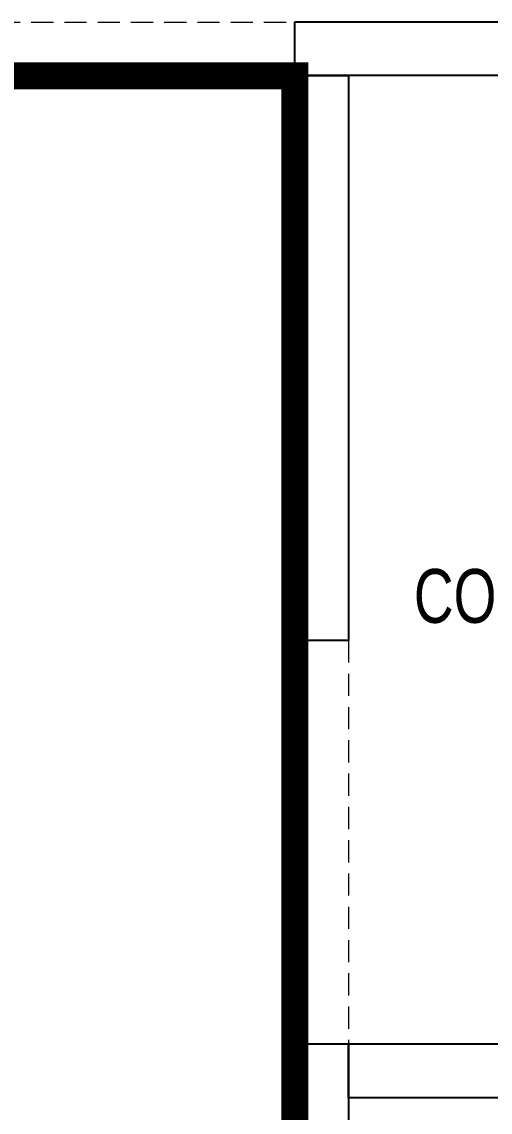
# Model space of a CAD drawing. Header units: feet. Extents: x 10328643 to 10345077, y -6275221 to -6263397.
# Drawn here: x 10342252 to 10343124, y -6267207 to -6265180 of the extents above; entities that cross this region are included whole.
import ezdxf

# ---------------------------------------------------------------- set-up
doc = ezdxf.new("R2010")
doc.units = ezdxf.units.FT
doc.header["$LTSCALE"] = 33
doc.header["$MEASUREMENT"] = 0
doc.linetypes.add('a_p6_plan_L18$0$HIDDEN', pattern=[0.375, 0.25, -0.125])
doc.linetypes.add('ACAD_ISO03W100', pattern=[30, 12, -18])
for name, color, linetype, lineweight in [('LENS-CURTAIN', 5, 'a_p6_plan_L18$0$HIDDEN', 9), ('LENS-PARTITION', 21, 'Continuous', 25), ('LENS_TEXT', 31, 'Continuous', 5), ('LK-TILES FINISH', 251, 'Continuous', 5)]:
    doc.layers.add(name, color=color, linetype=linetype, lineweight=lineweight)
doc.styles.get("Standard").update_dxf_attribs({"font": 'GILC____.TTF'})

msp = doc.modelspace()

# ---------------------------------------------------------------- linework, layer by layer
at = {"layer": 'LENS-CURTAIN', "ltscale": 5}
for points in [[(10341960.6, -6265180.7), (10342760.6, -6265180.7), (10342760.6, -6265280.7), (10341960.6, -6265280.7)], [(10342760.6, -6267080.1), (10342760.6, -6266330.1), (10342860.6, -6266330.1), (10342860.6, -6267080.1)]]:
    msp.add_lwpolyline(points, close=True, dxfattribs=at)
at = {"layer": 'LENS-PARTITION'}
for points in [[(10342760.6, -6265180.1), (10344325.3, -6265180.1), (10344327.1, -6265280.1), (10342760.6, -6265280.1)], [(10342860.6, -6266330.1), (10342760.6, -6266330.1), (10342760.6, -6265280.1), (10342860.6, -6265280.1)], [(10342860.6, -6268380.1), (10342760.6, -6268380.1), (10342760.6, -6267080.1), (10342860.6, -6267080.1)], [(10342860.6, -6267080.1), (10344358.8, -6267080.1), (10344360.6, -6267180.1), (10342860.6, -6267180.1)]]:
    msp.add_lwpolyline(points, close=True, dxfattribs=at)
at = {"layer": 'LK-TILES FINISH', "color": 212, "linetype": 'ACAD_ISO03W100', "ltscale": 0.05, "const_width": 50}
msp.add_lwpolyline([(10342760.6, -6265280.7), (10341960.6, -6265280.7), (10341960.6, -6269270.1), (10342760.6, -6269270.1)], close=True, dxfattribs=at)

# ---------------------------------------------------------------- texts
at = {"layer": 'LENS_TEXT', "linetype": 'Continuous', "ltscale": 3, "insert": (10343383.3, -6266331.4), "char_height": 100, "attachment_point": 5}
msp.add_mtext_dynamic_manual_height_columns('CLINIC-3 COMPACT ROC- MINSIGN\\PNON-OPP', width=930.495, gutter_width=1, heights=[0], dxfattribs=at)

doc.saveas('drawing.dxf')
